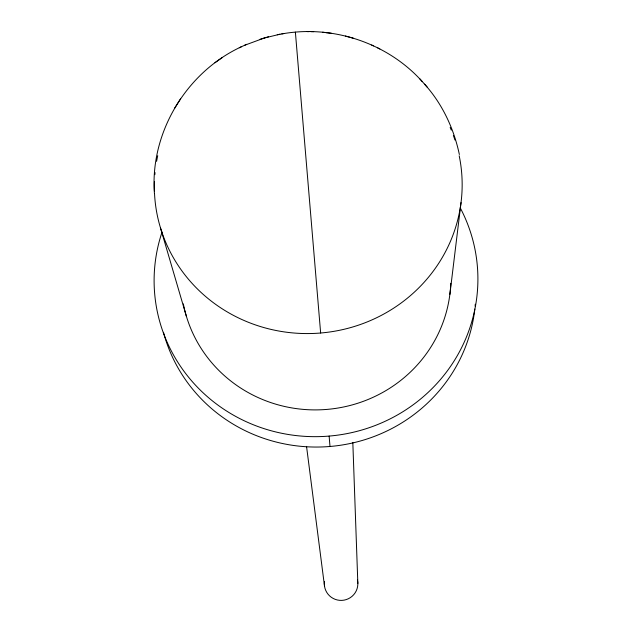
<?xml version="1.0" encoding="UTF-8"?>
<svg xmlns="http://www.w3.org/2000/svg" width="632" height="632" viewBox="0 0 632 632"><rect width="100%" height="100%" fill="white"/><g stroke="black" fill="none" stroke-linecap="round" stroke-linejoin="round"><path stroke-width="0.95" d="M449.858 294.496L461.028 202.603M241.377 46.768C186.345 72.222 149.808 132.736 154.421 193.455M180.618 98.718L174.574 108.277M222.306 57.536L214.935 62.758M244.797 45.196L264.532 37.936M239.275 47.748L246.693 44.319M264.658 37.92L279.905 34.254M260.068 39.263L268.545 36.759M281.817 33.923C332.63 24.64 387.637 42.968 422.184 81.496M277.258 34.744L283.792 33.551M310.983 31.647L313.685 31.687M307.034 31.6L309.056 31.632M326.76 32.722L331.389 33.283M322.612 32.224L326.641 32.714M353.304 38.189L345.412 36.04M377.817 47.969L379.8 48.925M371.663 45.006L373.504 45.899M424.562 84.167C442.321 103.838 453.926 128.683 459.353 154.508M419.64 78.66L427.177 87.09M160.465 227.828L186.48 316.6M306.536 446.366L324.532 586.322M320.645 333.009L295.381 32.121L295.436 32.927M329.138 436.08L329.991 446.476M352.822 442.511L357.846 583.526M357.42 580.002A16.756 16.637 -4.7 0 1 341.888 600.384A16.756 16.637 -4.7 0 1 324.485 581.59M459.195 155.764A153.947 147.912 -4.7 0 1 327.1 332.337A153.947 147.912 -4.7 0 1 154.54 193.803M154.421 190.927A153.947 147.912 -4.7 0 1 154.445 181.424M154.856 174.63A153.947 147.912 -4.7 0 1 155.037 172.607M156.61 161.318A153.947 147.912 -4.7 0 1 157.731 155.725M450.174 127.474A153.947 147.912 -4.7 0 1 451.303 130.129M453.397 135.493A153.947 147.912 -4.7 0 1 454.977 140.02M450.774 283.31A134.94 130.666 -4.7 0 1 325.938 409.489A134.94 130.666 -4.7 0 1 183.343 303.889M460.238 207.849A161.934 156.807 -4.7 0 1 328.672 436.119A161.934 156.807 -4.7 0 1 162.069 232.031M475.272 304.237A158.664 153.813 -4.7 0 1 475.106 306.141M474.806 309.08A158.664 153.813 -4.7 0 1 328.466 446.595A158.664 153.813 -4.7 0 1 163.475 332.29"/></g></svg>
